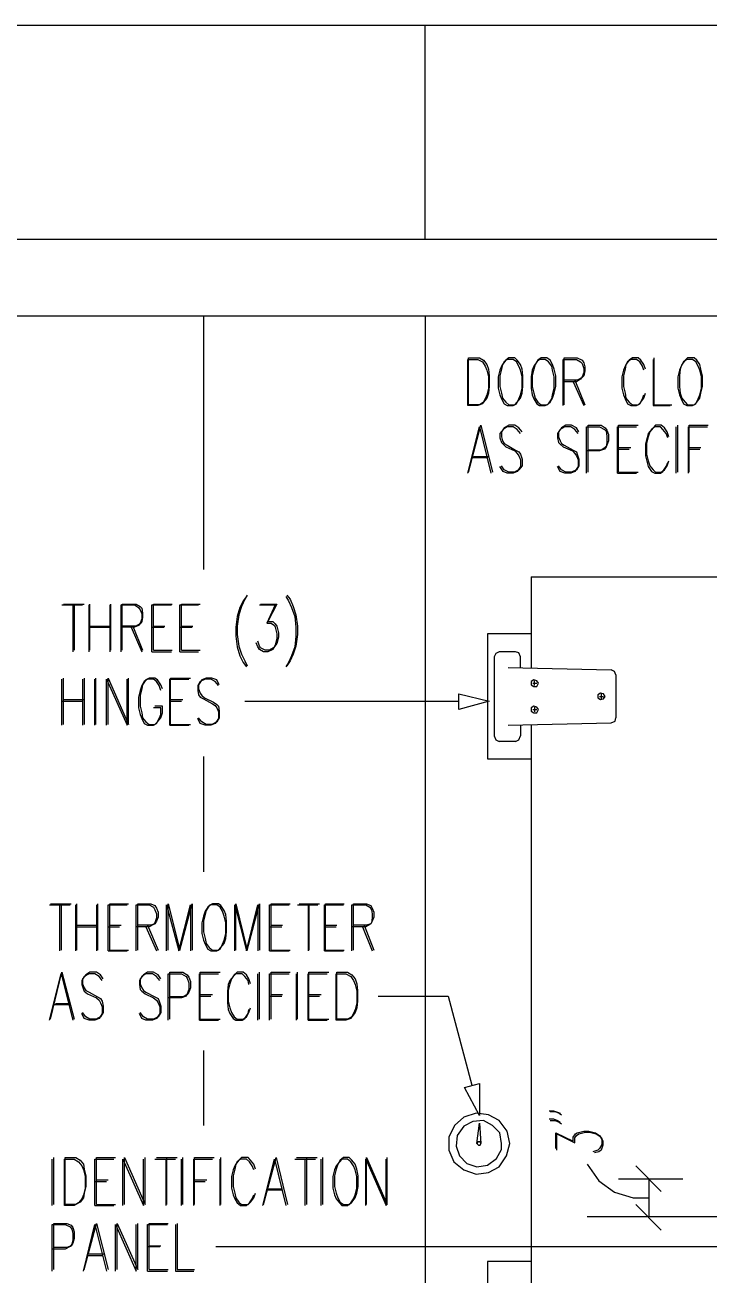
# Model space of a CAD drawing. Header units: metres. Extents: x 14 to 601, y -777 to -11.
# Drawn here: x 172 to 271.7, y -514.9 to -332.8 of the extents above; entities that cross this region are included whole.
import ezdxf

# ---------------------------------------------------------------- set-up
doc = ezdxf.new("R2010")
doc.units = ezdxf.units.M

msp = doc.modelspace()

# ---------------------------------------------------------------- linework, layer by layer
for p, q in [((116.68, -332.84), (489.16, -332.84)), ((230.32, -364.04), (230.32, -332.84)), ((115.24, -364.04), (487.6, -364.04)), ((114.64, -375.2), (487.12, -375.2)), ((198.04, -375.2), (198.04, -412.16)), ((230.32, -375.2), (230.32, -632.6)), ((236.56, -388.28), (236.56, -381.56)), ((236.56, -381.56), (238, -381.56)), ((236.68, -388.16), (236.68, -381.32)), ((236.68, -381.32), (238.24, -381.32)), ((238, -381.56), (238.72, -381.92)), ((238.24, -381.32), (238.84, -381.68)), ((238.72, -381.92), (239.08, -382.52)), ((238.84, -381.68), (239.32, -382.28)), ((239.32, -382.28), (239.56, -383)), ((241.84, -381.92), (241.48, -382.52)), ((241.6, -382.28), (241.48, -383)), ((242.08, -381.68), (241.6, -382.28)), ((242.32, -381.56), (241.84, -381.92)), ((242.56, -381.32), (242.08, -381.68)), ((243.16, -381.56), (242.32, -381.56)), ((243.4, -381.32), (242.56, -381.32)), ((243.64, -381.92), (243.16, -381.56)), ((243.76, -381.68), (243.4, -381.32)), ((244, -382.52), (243.64, -381.92)), ((244.24, -382.28), (243.76, -381.68)), ((244.48, -383), (244.24, -382.28)), ((246.64, -381.92), (246.16, -382.52)), ((246.4, -382.28), (246.16, -383)), ((246.76, -381.68), (246.4, -382.28)), ((247, -381.56), (246.64, -381.92)), ((247.24, -381.32), (246.76, -381.68)), ((247.84, -381.56), (247, -381.56)), ((248.08, -381.32), (247.24, -381.32)), ((248.32, -381.92), (247.84, -381.56)), ((248.56, -381.68), (248.08, -381.32)), ((248.8, -382.52), (248.32, -381.92)), ((248.92, -382.28), (248.56, -381.68)), ((249.16, -383), (248.92, -382.28)), ((250.48, -388.28), (250.48, -381.56)), ((250.48, -381.56), (252.4, -381.56)), ((250.6, -388.16), (250.6, -381.32)), ((250.6, -381.32), (252.52, -381.32)), ((252.4, -381.56), (253, -381.92)), ((252.52, -381.32), (253.24, -381.68)), ((253, -381.92), (253.24, -382.16)), ((253.24, -381.68), (253.48, -382.04)), ((253.24, -382.16), (253.48, -382.88)), ((253.48, -382.04), (253.6, -382.64)), ((259.84, -381.92), (259.48, -382.52)), ((259.6, -382.28), (259.48, -383)), ((260.08, -381.68), (259.6, -382.28)), ((260.32, -381.56), (259.84, -381.92)), ((260.56, -381.32), (260.08, -381.68)), ((261.16, -381.56), (260.32, -381.56)), ((261.4, -381.32), (260.56, -381.32)), ((261.64, -381.92), (261.16, -381.56)), ((261.76, -381.68), (261.4, -381.32)), ((262, -382.52), (261.64, -381.92)), ((262.24, -382.28), (261.76, -381.68)), ((262.48, -383), (262.24, -382.28)), ((263.56, -381.56), (263.56, -388.28)), ((263.68, -381.32), (263.68, -388.16)), ((267.76, -382.28), (267.52, -383)), ((268, -381.92), (267.64, -382.52)), ((268.24, -381.68), (267.76, -382.28)), ((268.48, -381.56), (268, -381.92)), ((268.6, -381.32), (268.24, -381.68)), ((269.32, -381.56), (268.48, -381.56)), ((269.56, -381.32), (268.6, -381.32)), ((269.8, -381.92), (269.32, -381.56)), ((269.92, -381.68), (269.56, -381.32)), ((270.16, -382.52), (269.8, -381.92)), ((270.4, -382.28), (269.92, -381.68)), ((270.52, -383), (270.4, -382.28)), ((239.08, -382.52), (239.32, -383.12)), ((239.32, -383.12), (239.56, -384.08)), ((239.56, -383), (239.68, -383.96)), ((239.56, -384.08), (239.56, -385.76)), ((239.68, -383.96), (239.68, -385.52)), ((241.24, -383.12), (241, -384.08)), ((241, -384.08), (241, -385.76)), ((241.48, -382.52), (241.24, -383.12)), ((241.48, -383), (241.24, -383.96)), ((241.24, -383.96), (241.24, -385.52)), ((244.24, -383.12), (244, -382.52)), ((244.48, -384.08), (244.24, -383.12)), ((244.6, -383.96), (244.48, -383)), ((244.48, -385.76), (244.48, -384.08)), ((244.6, -385.52), (244.6, -383.96)), ((245.92, -383.12), (245.8, -384.08)), ((245.8, -384.08), (245.8, -385.76)), ((246.16, -382.52), (245.92, -383.12)), ((246.16, -383), (245.92, -383.96)), ((245.92, -383.96), (245.92, -385.52)), ((248.92, -383.12), (248.8, -382.52)), ((249.16, -384.08), (248.92, -383.12)), ((249.4, -383.96), (249.16, -383)), ((249.16, -385.76), (249.16, -384.08)), ((249.4, -385.52), (249.4, -383.96)), ((253.24, -384.2), (252.52, -384.56)), ((253.24, -384.08), (253, -384.44)), ((253.48, -383.48), (253.24, -384.08)), ((253.48, -383.96), (253.24, -384.2)), ((253.48, -382.88), (253.48, -383.48)), ((253.6, -383.24), (253.48, -383.96)), ((253.6, -382.64), (253.6, -383.24)), ((259.24, -383.12), (259, -384.08)), ((259, -384.08), (259, -385.76)), ((259.48, -382.52), (259.24, -383.12)), ((259.48, -383), (259.24, -383.96)), ((259.24, -383.96), (259.24, -385.52)), ((262.24, -383.12), (262, -382.52)), ((267.4, -383.12), (267.16, -384.08)), ((267.16, -384.08), (267.16, -385.76)), ((267.64, -382.52), (267.4, -383.12)), ((267.52, -383), (267.4, -383.96)), ((267.4, -383.96), (267.4, -385.52)), ((270.4, -383.12), (270.16, -382.52)), ((270.64, -384.08), (270.4, -383.12)), ((270.76, -383.96), (270.52, -383)), ((270.64, -385.76), (270.64, -384.08)), ((270.76, -385.52), (270.76, -383.96)), ((239.56, -385.76), (239.32, -386.72)), ((239.68, -385.52), (239.56, -386.48)), ((241, -385.76), (241.24, -386.72)), ((241.24, -385.52), (241.48, -386.48)), ((244.24, -386.72), (244.48, -385.76)), ((244.48, -386.48), (244.6, -385.52)), ((245.8, -385.76), (245.92, -386.72)), ((245.92, -385.52), (246.16, -386.48)), ((248.92, -386.72), (249.16, -385.76)), ((249.16, -386.48), (249.4, -385.52)), ((252.4, -384.8), (250.48, -384.8)), ((252.52, -384.56), (250.6, -384.56)), ((251.92, -384.8), (253.48, -388.28)), ((252.16, -384.56), (253.6, -388.16)), ((253, -384.44), (252.4, -384.8)), ((259, -385.76), (259.24, -386.72)), ((259.24, -385.52), (259.48, -386.48)), ((267.16, -385.76), (267.4, -386.72)), ((267.4, -385.52), (267.52, -386.48)), ((270.4, -386.72), (270.64, -385.76)), ((270.52, -386.48), (270.76, -385.52)), ((238.84, -387.8), (238.24, -388.16)), ((239.08, -387.32), (238.72, -388.04)), ((239.32, -387.2), (238.84, -387.8)), ((239.32, -386.72), (239.08, -387.32)), ((239.56, -386.48), (239.32, -387.2)), ((241.24, -386.72), (241.48, -387.32)), ((241.48, -386.48), (241.6, -387.2)), ((241.48, -387.32), (241.84, -388.04)), ((241.6, -387.2), (242.08, -387.8)), ((242.08, -387.8), (242.56, -388.16)), ((243.4, -388.16), (243.76, -387.8)), ((243.64, -388.04), (244, -387.32)), ((243.76, -387.8), (244.24, -387.2)), ((244, -387.32), (244.24, -386.72)), ((244.24, -387.2), (244.48, -386.48)), ((245.92, -386.72), (246.16, -387.32)), ((246.16, -386.48), (246.4, -387.2)), ((246.16, -387.32), (246.64, -388.04)), ((246.4, -387.2), (246.76, -387.8)), ((246.76, -387.8), (247.24, -388.16)), ((248.08, -388.16), (248.56, -387.8)), ((248.32, -388.04), (248.8, -387.32)), ((248.56, -387.8), (248.92, -387.2)), ((248.8, -387.32), (248.92, -386.72)), ((248.92, -387.2), (249.16, -386.48)), ((259.24, -386.72), (259.48, -387.32)), ((259.48, -386.48), (259.6, -387.2)), ((259.48, -387.32), (259.84, -388.04)), ((259.6, -387.2), (260.08, -387.8)), ((260.08, -387.8), (260.56, -388.16)), ((261.4, -388.16), (261.76, -387.8)), ((261.64, -388.04), (262, -387.32)), ((261.76, -387.8), (262.24, -387.2)), ((262, -387.32), (262.24, -386.72)), ((262.24, -387.2), (262.48, -386.48)), ((267.4, -386.72), (267.64, -387.32)), ((267.52, -386.48), (267.76, -387.2)), ((267.64, -387.32), (268, -388.04)), ((267.76, -387.2), (268.24, -387.8)), ((268.24, -387.8), (268.6, -388.16)), ((269.56, -388.16), (269.92, -387.8)), ((269.8, -388.04), (270.16, -387.32)), ((269.92, -387.8), (270.4, -387.2)), ((270.16, -387.32), (270.4, -386.72)), ((270.4, -387.2), (270.52, -386.48)), ((238, -388.28), (236.56, -388.28)), ((238.24, -388.16), (236.68, -388.16)), ((238.72, -388.04), (238, -388.28)), ((241.84, -388.04), (242.32, -388.28)), ((242.32, -388.28), (243.16, -388.28)), ((242.56, -388.16), (243.4, -388.16)), ((243.16, -388.28), (243.64, -388.04)), ((246.64, -388.04), (247, -388.28)), ((247, -388.28), (247.84, -388.28)), ((247.24, -388.16), (248.08, -388.16)), ((247.84, -388.28), (248.32, -388.04)), ((259.84, -388.04), (260.32, -388.28)), ((260.32, -388.28), (261.16, -388.28)), ((260.56, -388.16), (261.4, -388.16)), ((261.16, -388.28), (261.64, -388.04)), ((263.56, -388.28), (266.08, -388.28)), ((263.68, -388.16), (266.32, -388.16)), ((268, -388.04), (268.48, -388.28)), ((268.48, -388.28), (269.32, -388.28)), ((268.6, -388.16), (269.56, -388.16)), ((269.32, -388.28), (269.8, -388.04)), ((236.56, -398.12), (238.24, -391.4)), ((236.68, -398), (238.48, -391.16)), ((238.24, -391.4), (239.92, -398.12)), ((238.48, -391.16), (240.16, -398)), ((242.32, -391.4), (241.72, -391.76)), ((242.56, -391.16), (241.84, -391.52)), ((243.16, -391.4), (242.32, -391.4)), ((243.4, -391.16), (242.56, -391.16)), ((243.76, -391.76), (243.16, -391.4)), ((244, -391.52), (243.4, -391.16)), ((250.72, -391.4), (250, -391.76)), ((250.84, -391.16), (250.24, -391.52)), ((251.56, -391.4), (250.72, -391.4)), ((251.68, -391.16), (250.84, -391.16)), ((252.16, -391.76), (251.56, -391.4)), ((252.4, -391.52), (251.68, -391.16)), ((253.84, -398.12), (253.84, -391.4)), ((253.84, -391.4), (255.76, -391.4)), ((254.08, -398), (254.08, -391.16)), ((254.08, -391.16), (256, -391.16)), ((255.76, -391.4), (256.48, -391.76)), ((256, -391.16), (256.6, -391.52)), ((258.4, -398.12), (258.4, -391.4)), ((258.4, -391.4), (261.16, -391.4)), ((258.52, -398), (258.52, -391.16)), ((258.52, -391.16), (261.4, -391.16)), ((263.8, -391.4), (263.32, -391.76)), ((263.92, -391.16), (263.56, -391.52)), ((264.64, -391.4), (263.8, -391.4)), ((264.76, -391.16), (263.92, -391.16)), ((265, -391.76), (264.64, -391.4)), ((265.24, -391.52), (264.76, -391.16)), ((266.92, -398.12), (266.92, -391.4)), ((267.16, -398), (267.16, -391.16)), ((268.72, -398.12), (268.72, -391.4)), ((268.72, -391.4), (271.48, -391.4)), ((268.84, -398), (268.84, -391.16)), ((268.84, -391.16), (271.6, -391.16)), ((241.72, -391.76), (241.24, -392.36)), ((241.24, -392.36), (241.24, -392.96)), ((241.24, -392.96), (241.48, -393.68)), ((241.84, -391.52), (241.48, -392.12)), ((241.48, -392.12), (241.48, -392.84)), ((241.48, -392.84), (241.6, -393.44)), ((244.24, -392.36), (243.76, -391.76)), ((244.48, -392.12), (244, -391.52)), ((250, -391.76), (249.64, -392.36)), ((249.64, -392.36), (249.64, -392.96)), ((249.64, -392.96), (249.76, -393.68)), ((250.24, -391.52), (249.76, -392.12)), ((249.76, -392.12), (249.76, -392.84)), ((249.76, -392.84), (250, -393.44)), ((252.64, -392.36), (252.16, -391.76)), ((252.76, -392.12), (252.4, -391.52)), ((256.48, -391.76), (256.72, -392)), ((256.6, -391.52), (256.84, -391.88)), ((256.72, -392), (256.84, -392.72)), ((256.84, -391.88), (257.08, -392.48)), ((256.84, -392.72), (256.84, -393.68)), ((257.08, -392.48), (257.08, -393.44)), ((262.72, -392.96), (262.48, -393.92)), ((262.84, -392.84), (262.6, -393.8)), ((262.84, -392.36), (262.72, -392.96)), ((263.32, -391.76), (262.84, -392.36)), ((263.08, -392.12), (262.84, -392.84)), ((263.56, -391.52), (263.08, -392.12)), ((265.48, -392.36), (265, -391.76)), ((265.6, -392.12), (265.24, -391.52)), ((265.72, -392.96), (265.48, -392.36)), ((265.84, -392.84), (265.6, -392.12)), ((241.48, -393.68), (241.72, -393.92)), ((241.6, -393.44), (241.84, -393.8)), ((241.72, -393.92), (242.08, -394.28)), ((241.84, -393.8), (242.32, -394.04)), ((242.08, -394.28), (243.4, -394.88)), ((242.32, -394.04), (243.52, -394.76)), ((243.4, -394.88), (243.76, -395.24)), ((243.52, -394.76), (244, -395)), ((244, -395), (244.24, -395.36)), ((249.76, -393.68), (250, -393.92)), ((250, -393.44), (250.24, -393.8)), ((250, -393.92), (250.48, -394.28)), ((250.24, -393.8), (250.6, -394.04)), ((250.48, -394.28), (251.8, -394.88)), ((250.6, -394.04), (251.92, -394.76)), ((251.8, -394.88), (252.16, -395.24)), ((251.92, -394.76), (252.4, -395)), ((252.4, -395), (252.52, -395.36)), ((255.76, -394.88), (253.84, -394.88)), ((256, -394.76), (254.08, -394.76)), ((256.48, -394.64), (255.76, -394.88)), ((256.6, -394.4), (256, -394.76)), ((256.72, -394.28), (256.48, -394.64)), ((256.84, -394.04), (256.6, -394.4)), ((256.84, -393.68), (256.72, -394.28)), ((257.08, -393.44), (256.84, -394.04)), ((258.4, -394.64), (260.08, -394.64)), ((258.52, -394.4), (260.32, -394.4)), ((262.48, -393.92), (262.48, -395.6)), ((262.6, -393.8), (262.6, -395.36)), ((268.72, -394.64), (270.4, -394.64)), ((268.84, -394.4), (270.52, -394.4)), ((237.16, -395.84), (239.32, -395.84)), ((237.4, -395.72), (239.56, -395.72)), ((243.76, -395.24), (244, -395.6)), ((244, -395.6), (244.24, -396.2)), ((244.24, -395.36), (244.48, -396.08)), ((244.24, -396.2), (244.24, -397.16)), ((244.48, -396.08), (244.48, -397.04)), ((252.16, -395.24), (252.4, -395.6)), ((252.4, -395.6), (252.64, -396.2)), ((252.52, -395.36), (252.76, -396.08)), ((252.64, -396.2), (252.64, -397.16)), ((252.76, -396.08), (252.76, -397.04)), ((262.48, -395.6), (262.72, -396.56)), ((262.6, -395.36), (262.84, -396.32)), ((262.72, -396.56), (262.84, -397.16)), ((262.84, -396.32), (263.08, -397.04)), ((265.48, -397.16), (265.72, -396.56)), ((265.6, -397.04), (265.84, -396.32)), ((241.72, -397.88), (241.24, -397.16)), ((241.84, -397.64), (241.48, -397.04)), ((242.32, -398.12), (241.72, -397.88)), ((242.56, -398), (241.84, -397.64)), ((243.16, -398.12), (242.32, -398.12)), ((243.4, -398), (242.56, -398)), ((243.76, -397.88), (243.16, -398.12)), ((244, -397.64), (243.4, -398)), ((244.24, -397.16), (243.76, -397.88)), ((244.48, -397.04), (244, -397.64)), ((250, -397.88), (249.64, -397.16)), ((250.24, -397.64), (249.76, -397.04)), ((250.72, -398.12), (250, -397.88)), ((250.84, -398), (250.24, -397.64)), ((251.56, -398.12), (250.72, -398.12)), ((251.68, -398), (250.84, -398)), ((252.16, -397.88), (251.56, -398.12)), ((252.4, -397.64), (251.68, -398)), ((252.64, -397.16), (252.16, -397.88)), ((252.76, -397.04), (252.4, -397.64)), ((258.4, -398.12), (261.16, -398.12)), ((258.52, -398), (261.4, -398)), ((262.84, -397.16), (263.32, -397.88)), ((263.08, -397.04), (263.56, -397.64)), ((263.32, -397.88), (263.8, -398.12)), ((263.56, -397.64), (263.92, -398)), ((263.8, -398.12), (264.64, -398.12)), ((263.92, -398), (264.76, -398)), ((264.64, -398.12), (265, -397.88)), ((264.76, -398), (265.24, -397.64)), ((265, -397.88), (265.48, -397.16)), ((265.24, -397.64), (265.6, -397.04)), ((245.8, -413.24), (245.8, -421.52)), ((245.8, -413.24), (293.08, -413.24)), ((203.8, -416.72), (203.32, -417.68)), ((204.04, -416.48), (203.56, -417.56)), ((204.28, -416.12), (203.8, -416.72)), ((204.4, -415.88), (204.04, -416.48)), ((210.04, -416.12), (210.4, -416.72)), ((210.16, -415.88), (210.64, -416.48)), ((210.4, -416.72), (210.88, -417.68)), ((210.64, -416.48), (211.12, -417.56)), ((177.4, -417.32), (180.4, -417.32)), ((177.64, -417.2), (180.64, -417.2)), ((178.96, -417.32), (178.96, -424.16)), ((179.2, -417.2), (179.2, -423.92)), ((181.36, -424.16), (181.36, -417.32)), ((181.48, -423.92), (181.48, -417.2)), ((184.36, -417.32), (184.36, -424.16)), ((184.48, -417.2), (184.48, -423.92)), ((186.04, -424.16), (186.04, -417.32)), ((186.04, -417.32), (187.96, -417.32)), ((186.16, -423.92), (186.16, -417.2)), ((186.16, -417.2), (188.2, -417.2)), ((187.96, -417.32), (188.56, -417.68)), ((188.2, -417.2), (188.8, -417.56)), ((188.56, -417.68), (188.8, -418.04)), ((188.8, -417.56), (189.04, -417.8)), ((188.8, -418.04), (189.04, -418.64)), ((189.04, -417.8), (189.16, -418.52)), ((189.04, -418.64), (189.04, -419.36)), ((189.16, -418.52), (189.16, -419.12)), ((190.48, -424.16), (190.48, -417.32)), ((190.48, -417.32), (193.36, -417.32)), ((190.72, -423.92), (190.72, -417.2)), ((190.72, -417.2), (193.48, -417.2)), ((194.56, -424.16), (194.56, -417.32)), ((194.56, -417.32), (197.32, -417.32)), ((194.8, -423.92), (194.8, -417.2)), ((194.8, -417.2), (197.56, -417.2)), ((203.32, -417.68), (202.96, -419)), ((203.2, -418.76), (202.96, -420.44)), ((203.56, -417.56), (203.2, -418.76)), ((206.2, -417.32), (208.48, -417.32)), ((206.32, -417.2), (208.72, -417.2)), ((208.48, -417.32), (207.28, -419.96)), ((208.72, -417.2), (207.4, -419.72)), ((210.88, -417.68), (211.36, -419)), ((211.12, -417.56), (211.48, -418.76)), ((211.48, -418.76), (211.72, -420.44)), ((181.36, -420.56), (184.36, -420.56)), ((181.48, -420.44), (184.48, -420.44)), ((187.96, -420.56), (186.04, -420.56)), ((188.2, -420.44), (186.16, -420.44)), ((187.48, -420.56), (189.04, -424.16)), ((187.72, -420.44), (189.16, -423.92)), ((188.56, -420.32), (187.96, -420.56)), ((188.8, -420.08), (188.2, -420.44)), ((188.8, -419.96), (188.56, -420.32)), ((189.04, -419.36), (188.8, -419.96)), ((189.04, -419.72), (188.8, -420.08)), ((189.16, -419.12), (189.04, -419.72)), ((190.48, -420.56), (192.28, -420.56)), ((190.72, -420.44), (192.4, -420.44)), ((194.56, -420.56), (196.36, -420.56)), ((194.8, -420.44), (196.48, -420.44)), ((202.96, -419), (202.72, -420.56)), ((202.72, -420.56), (202.72, -421.88)), ((202.96, -420.44), (202.96, -421.64)), ((207.28, -419.96), (207.88, -419.96)), ((207.4, -419.72), (208.12, -419.72)), ((207.88, -419.96), (208.36, -420.32)), ((208.12, -419.72), (208.48, -420.08)), ((208.36, -420.32), (208.48, -420.56)), ((208.48, -420.08), (208.72, -420.44)), ((208.48, -420.56), (208.72, -421.52)), ((208.72, -420.44), (208.96, -421.4)), ((211.36, -419), (211.48, -420.56)), ((211.48, -420.56), (211.48, -421.88)), ((211.72, -420.44), (211.72, -421.64)), ((202.72, -421.88), (202.96, -423.44)), ((202.96, -421.64), (203.2, -423.32)), ((208.72, -422.24), (208.48, -423.2)), ((208.72, -421.52), (208.72, -422.24)), ((208.96, -422), (208.72, -422.96)), ((208.96, -421.4), (208.96, -422)), ((211.48, -421.88), (211.36, -423.44)), ((211.72, -421.64), (211.48, -423.32)), ((245.8, -421.52), (239.44, -421.52)), ((239.44, -421.52), (239.44, -439.76)), ((245.8, -421.52), (245.8, -426.56)), ((190.48, -424.16), (193.36, -424.16)), ((190.72, -423.92), (193.48, -423.92)), ((194.56, -424.16), (197.32, -424.16)), ((194.8, -423.92), (197.56, -423.92)), ((202.96, -423.44), (203.32, -424.76)), ((203.2, -423.32), (203.56, -424.52)), ((205.96, -423.44), (205.72, -422.84)), ((206.2, -423.32), (205.96, -422.6)), ((206.2, -423.8), (205.96, -423.44)), ((206.32, -423.56), (206.2, -423.32)), ((206.8, -424.16), (206.2, -423.8)), ((207.04, -423.92), (206.32, -423.56)), ((207.4, -424.16), (206.8, -424.16)), ((207.64, -423.92), (207.04, -423.92)), ((208.12, -423.8), (207.4, -424.16)), ((208.24, -423.56), (207.64, -423.92)), ((208.48, -423.2), (208.12, -423.8)), ((208.72, -422.96), (208.24, -423.56)), ((211.36, -423.44), (210.88, -424.76)), ((211.48, -423.32), (211.12, -424.52)), ((241.12, -424.16), (240.64, -424.4)), ((243.52, -424.16), (241.12, -424.16)), ((244, -424.28), (243.52, -424.16)), ((244.24, -424.88), (244, -424.28)), ((203.32, -424.76), (203.8, -425.72)), ((203.56, -424.52), (204.04, -425.48)), ((203.8, -425.72), (204.28, -426.32)), ((204.04, -425.48), (204.4, -426.2)), ((210.4, -425.72), (210.04, -426.32)), ((210.64, -425.48), (210.16, -426.2)), ((210.88, -424.76), (210.4, -425.72)), ((211.12, -424.52), (210.64, -425.48)), ((240.64, -424.4), (240.4, -424.88)), ((240.4, -424.88), (240.4, -436.4)), ((244.24, -426.56), (244.24, -424.88)), ((242.44, -426.44), (257.44, -426.8)), ((257.92, -427.04), (257.44, -426.8)), ((258.16, -427.52), (257.92, -427.04)), ((258.16, -427.52), (258.16, -433.76)), ((177.4, -434.84), (177.4, -428.12)), ((177.64, -434.72), (177.64, -428)), ((180.4, -428.12), (180.4, -434.84)), ((180.64, -428), (180.64, -434.72)), ((182.2, -434.84), (182.2, -428.12)), ((182.32, -434.72), (182.32, -428)), ((183.88, -434.84), (183.88, -428.12)), ((183.88, -428.12), (186.88, -434.84)), ((184.12, -434.72), (184.12, -428)), ((184.12, -428), (187.12, -434.72)), ((186.88, -434.84), (186.88, -428.12)), ((187.12, -434.72), (187.12, -428)), ((189.04, -429.08), (188.8, -429.8)), ((189.04, -429.56), (188.8, -430.52)), ((189.4, -428.48), (189.04, -429.08)), ((189.16, -428.96), (189.04, -429.56)), ((189.64, -428.24), (189.16, -428.96)), ((189.88, -428.12), (189.4, -428.48)), ((190.12, -428), (189.64, -428.24)), ((190.72, -428.12), (189.88, -428.12)), ((190.96, -428), (190.12, -428)), ((191.2, -428.48), (190.72, -428.12)), ((191.32, -428.24), (190.96, -428)), ((191.56, -429.08), (191.2, -428.48)), ((191.8, -428.96), (191.32, -428.24)), ((191.8, -429.8), (191.56, -429.08)), ((192.04, -429.56), (191.8, -428.96)), ((193.12, -434.84), (193.12, -428.12)), ((193.12, -428.12), (195.88, -428.12)), ((193.24, -434.72), (193.24, -428)), ((193.24, -428), (196.12, -428)), ((197.56, -428.48), (197.2, -429.08)), ((197.2, -429.08), (197.2, -429.8)), ((197.8, -428.24), (197.32, -428.96)), ((197.32, -428.96), (197.32, -429.56)), ((197.32, -429.56), (197.56, -430.16)), ((198.28, -428.12), (197.56, -428.48)), ((198.4, -428), (197.8, -428.24)), ((199.12, -428.12), (198.28, -428.12)), ((199.24, -428), (198.4, -428)), ((199.72, -428.48), (199.12, -428.12)), ((199.96, -428.24), (199.24, -428)), ((200.2, -429.08), (199.72, -428.48)), ((200.32, -428.96), (199.96, -428.24)), ((246.16, -428.24), (245.8, -428.48)), ((245.8, -428.48), (245.8, -428.96)), ((245.8, -428.96), (246.16, -429.2)), ((246.04, -428.72), (246.64, -428.72)), ((246.64, -428.36), (246.16, -428.24)), ((246.16, -429.2), (246.64, -429.2)), ((246.28, -429.08), (246.28, -428.36)), ((246.88, -428.72), (246.64, -428.36)), ((246.64, -429.2), (246.88, -428.72)), ((177.4, -431.36), (180.4, -431.36)), ((177.64, -431.12), (180.64, -431.12)), ((188.8, -429.8), (188.56, -430.76)), ((188.56, -430.76), (188.56, -432.32)), ((188.8, -430.52), (188.8, -432.08)), ((193.12, -431.36), (194.8, -431.36)), ((193.24, -431.12), (195.04, -431.12)), ((197.2, -429.8), (197.32, -430.4)), ((197.32, -430.4), (197.56, -430.76)), ((197.56, -430.16), (197.8, -430.52)), ((197.56, -430.76), (198.04, -431)), ((197.8, -430.52), (198.16, -430.88)), ((198.04, -431), (199.36, -431.72)), ((198.16, -430.88), (199.48, -431.48)), ((199.48, -431.48), (199.96, -431.84)), ((204.04, -431.36), (235.24, -431.36)), ((235.24, -432.56), (235.24, -430.28)), ((235.24, -430.28), (239.68, -431.36)), ((239.68, -431.36), (235.24, -432.56)), ((255.88, -430.16), (255.52, -430.4)), ((255.52, -430.4), (255.52, -430.88)), ((255.52, -430.88), (255.88, -431.12)), ((255.76, -430.64), (256.36, -430.64)), ((256.36, -430.28), (255.88, -430.16)), ((255.88, -431.12), (256.36, -431)), ((256, -430.28), (256, -431)), ((256.6, -430.64), (256.36, -430.28)), ((256.36, -431), (256.6, -430.64)), ((188.56, -432.32), (188.8, -433.28)), ((188.8, -432.08), (189.04, -433.04)), ((188.8, -433.28), (189.04, -433.88)), ((189.04, -433.04), (189.16, -433.76)), ((191.8, -432.32), (190.72, -432.32)), ((192.04, -432.08), (190.96, -432.08)), ((191.56, -433.88), (191.8, -433.28)), ((191.8, -433.28), (191.8, -432.32)), ((191.8, -433.76), (192.04, -433.04)), ((192.04, -433.04), (192.04, -432.08)), ((199.36, -431.72), (199.72, -431.96)), ((199.72, -431.96), (199.96, -432.32)), ((199.96, -431.84), (200.2, -432.08)), ((199.96, -432.32), (200.2, -432.92)), ((200.2, -432.08), (200.32, -432.8)), ((200.2, -432.92), (200.2, -433.88)), ((200.32, -432.8), (200.32, -433.76)), ((246.16, -432.08), (245.8, -432.32)), ((245.8, -432.32), (245.8, -432.8)), ((245.8, -432.8), (246.16, -433.04)), ((246.04, -432.56), (246.64, -432.56)), ((246.64, -432.2), (246.16, -432.08)), ((246.16, -433.04), (246.64, -433.04)), ((246.28, -432.2), (246.28, -432.92)), ((246.88, -432.56), (246.64, -432.2)), ((246.64, -433.04), (246.88, -432.56)), ((189.04, -433.88), (189.4, -434.6)), ((189.16, -433.76), (189.64, -434.36)), ((189.4, -434.6), (189.88, -434.84)), ((189.64, -434.36), (190.12, -434.72)), ((189.88, -434.84), (190.72, -434.84)), ((190.12, -434.72), (190.96, -434.72)), ((190.72, -434.84), (191.2, -434.6)), ((190.96, -434.72), (191.32, -434.36)), ((191.2, -434.6), (191.56, -433.88)), ((191.32, -434.36), (191.8, -433.76)), ((193.12, -434.84), (195.88, -434.84)), ((193.24, -434.72), (196.12, -434.72)), ((197.56, -434.6), (197.2, -433.88)), ((197.8, -434.36), (197.32, -433.76)), ((198.28, -434.84), (197.56, -434.6)), ((198.4, -434.72), (197.8, -434.36)), ((199.12, -434.84), (198.28, -434.84)), ((199.24, -434.72), (198.4, -434.72)), ((199.72, -434.6), (199.12, -434.84)), ((199.96, -434.36), (199.24, -434.72)), ((200.2, -433.88), (199.72, -434.6)), ((200.32, -433.76), (199.96, -434.36)), ((242.44, -434.84), (257.44, -434.48)), ((244.24, -434.84), (244.24, -436.4)), ((245.8, -434.72), (245.8, -439.76)), ((257.44, -434.48), (258.04, -434.24)), ((258.04, -434.24), (258.16, -433.76)), ((240.4, -436.4), (240.64, -437)), ((240.64, -437), (241.12, -437.24)), ((243.52, -437.24), (244, -437)), ((244, -437), (244.24, -436.4)), ((243.52, -437.24), (241.12, -437.24)), ((198.04, -439.4), (198.04, -456.2)), ((239.44, -439.76), (245.8, -439.76)), ((245.8, -439.76), (245.8, -512.96)), ((175.6, -461), (178.6, -461)), ((175.72, -460.88), (178.72, -460.88)), ((177.04, -461), (177.04, -467.72)), ((177.28, -460.88), (177.28, -467.6)), ((179.44, -467.72), (179.44, -461)), ((179.56, -467.6), (179.56, -460.88)), ((182.44, -461), (182.44, -467.72)), ((182.56, -460.88), (182.56, -467.6)), ((184.12, -467.72), (184.12, -461)), ((184.12, -461), (186.88, -461)), ((184.36, -467.6), (184.36, -460.88)), ((184.36, -460.88), (187.12, -460.88)), ((188.2, -467.72), (188.2, -461)), ((188.2, -461), (190.12, -461)), ((188.44, -467.6), (188.44, -460.88)), ((188.44, -460.88), (190.36, -460.88)), ((190.12, -461), (190.72, -461.36)), ((190.36, -460.88), (190.96, -461.12)), ((190.72, -461.36), (190.96, -461.72)), ((190.96, -461.12), (191.2, -461.48)), ((190.96, -461.72), (191.2, -462.32)), ((191.2, -461.48), (191.44, -462.08)), ((191.2, -462.32), (191.2, -462.92)), ((191.44, -462.08), (191.44, -462.8)), ((192.64, -467.72), (192.64, -461)), ((192.64, -461), (194.44, -467.72)), ((192.88, -467.6), (192.88, -460.88)), ((192.88, -460.88), (194.56, -467.6)), ((194.44, -467.72), (196.12, -461)), ((194.56, -467.6), (196.36, -460.88)), ((196.12, -461), (196.12, -467.72)), ((196.36, -460.88), (196.36, -467.6)), ((198.28, -461.96), (198.04, -462.68)), ((198.28, -462.44), (198.04, -463.4)), ((198.64, -461.36), (198.28, -461.96)), ((198.4, -461.84), (198.28, -462.44)), ((198.88, -461.12), (198.4, -461.84)), ((199.12, -461), (198.64, -461.36)), ((199.36, -460.88), (198.88, -461.12)), ((199.96, -461), (199.12, -461)), ((200.2, -460.88), (199.36, -460.88)), ((200.44, -461.36), (199.96, -461)), ((200.56, -461.12), (200.2, -460.88)), ((200.8, -461.96), (200.44, -461.36)), ((201.04, -461.84), (200.56, -461.12)), ((201.04, -462.68), (200.8, -461.96)), ((201.28, -462.44), (201.04, -461.84)), ((201.4, -463.4), (201.28, -462.44)), ((202.6, -467.72), (202.6, -461)), ((202.6, -461), (204.28, -467.72)), ((202.72, -467.6), (202.72, -460.88)), ((202.72, -460.88), (204.4, -467.6)), ((204.28, -467.72), (205.96, -461)), ((204.4, -467.6), (206.2, -460.88)), ((205.96, -461), (205.96, -467.72)), ((206.2, -460.88), (206.2, -467.6)), ((207.64, -467.72), (207.64, -461)), ((207.64, -461), (210.52, -461)), ((207.88, -467.6), (207.88, -460.88)), ((207.88, -460.88), (210.64, -460.88)), ((211.72, -461), (214.72, -461)), ((211.96, -460.88), (214.96, -460.88)), ((213.28, -461), (213.28, -467.72)), ((213.4, -460.88), (213.4, -467.6)), ((215.68, -467.72), (215.68, -461)), ((215.68, -461), (218.44, -461)), ((215.8, -467.6), (215.8, -460.88)), ((215.8, -460.88), (218.56, -460.88)), ((219.64, -467.72), (219.64, -461)), ((219.64, -461), (221.68, -461)), ((219.88, -467.6), (219.88, -460.88)), ((219.88, -460.88), (221.8, -460.88)), ((221.68, -461), (222.28, -461.36)), ((221.8, -460.88), (222.4, -461.12)), ((222.28, -461.36), (222.52, -461.72)), ((222.4, -461.12), (222.64, -461.48)), ((222.52, -461.72), (222.64, -462.32)), ((222.64, -461.48), (222.88, -462.08)), ((222.64, -462.32), (222.64, -462.92)), ((222.88, -462.08), (222.88, -462.8)), ((179.44, -464.24), (182.44, -464.24)), ((179.56, -464), (182.56, -464)), ((184.12, -464.24), (185.8, -464.24)), ((184.36, -464), (186.04, -464)), ((190.12, -464.24), (188.2, -464.24)), ((190.36, -464), (188.44, -464)), ((189.64, -464.24), (191.2, -467.72)), ((189.88, -464), (191.44, -467.6)), ((190.72, -463.88), (190.12, -464.24)), ((190.96, -463.76), (190.36, -464)), ((190.96, -463.64), (190.72, -463.88)), ((191.2, -462.92), (190.96, -463.64)), ((191.2, -463.4), (190.96, -463.76)), ((191.44, -462.8), (191.2, -463.4)), ((198.04, -462.68), (197.8, -463.64)), ((197.8, -463.64), (197.8, -465.2)), ((198.04, -463.4), (198.04, -464.96)), ((201.28, -463.64), (201.04, -462.68)), ((201.28, -465.2), (201.28, -463.64)), ((201.4, -464.96), (201.4, -463.4)), ((207.64, -464.24), (209.44, -464.24)), ((207.88, -464), (209.56, -464)), ((215.68, -464.24), (217.36, -464.24)), ((215.8, -464), (217.48, -464)), ((221.68, -464.24), (219.64, -464.24)), ((221.8, -464), (219.88, -464)), ((221.2, -464.24), (222.64, -467.72)), ((221.44, -464), (222.88, -467.6)), ((222.28, -463.88), (221.68, -464.24)), ((222.4, -463.76), (221.8, -464)), ((222.52, -463.64), (222.28, -463.88)), ((222.64, -463.4), (222.4, -463.76)), ((222.64, -462.92), (222.52, -463.64)), ((222.88, -462.8), (222.64, -463.4)), ((197.8, -465.2), (198.04, -466.16)), ((198.04, -464.96), (198.28, -465.92)), ((198.04, -466.16), (198.28, -466.76)), ((198.28, -465.92), (198.4, -466.64)), ((200.8, -466.76), (201.04, -466.16)), ((201.04, -466.16), (201.28, -465.2)), ((201.04, -466.64), (201.28, -465.92)), ((201.28, -465.92), (201.4, -464.96)), ((184.12, -467.72), (186.88, -467.72)), ((184.36, -467.6), (187.12, -467.6)), ((198.28, -466.76), (198.64, -467.48)), ((198.4, -466.64), (198.88, -467.24)), ((198.64, -467.48), (199.12, -467.72)), ((198.88, -467.24), (199.36, -467.6)), ((199.12, -467.72), (199.96, -467.72)), ((199.36, -467.6), (200.2, -467.6)), ((199.96, -467.72), (200.44, -467.48)), ((200.2, -467.6), (200.56, -467.24)), ((200.44, -467.48), (200.8, -466.76)), ((200.56, -467.24), (201.04, -466.64)), ((207.64, -467.72), (210.52, -467.72)), ((207.88, -467.6), (210.64, -467.6)), ((215.68, -467.72), (218.44, -467.72)), ((215.8, -467.6), (218.56, -467.6)), ((175.6, -477.8), (177.28, -471.08)), ((175.72, -477.68), (177.4, -470.84)), ((177.28, -471.08), (178.96, -477.8)), ((177.4, -470.84), (179.2, -477.68)), ((180.64, -471.44), (180.28, -472.04)), ((180.88, -471.2), (180.4, -471.8)), ((181.36, -471.08), (180.64, -471.44)), ((181.48, -470.84), (180.88, -471.2)), ((182.2, -471.08), (181.36, -471.08)), ((182.44, -470.84), (181.48, -470.84)), ((182.8, -471.44), (182.2, -471.08)), ((183.04, -471.2), (182.44, -470.84)), ((183.28, -472.04), (182.8, -471.44)), ((183.4, -471.8), (183.04, -471.2)), ((189.04, -471.44), (188.68, -472.04)), ((189.28, -471.2), (188.8, -471.8)), ((189.64, -471.08), (189.04, -471.44)), ((189.88, -470.84), (189.28, -471.2)), ((190.6, -471.08), (189.64, -471.08)), ((190.72, -470.84), (189.88, -470.84)), ((191.2, -471.44), (190.6, -471.08)), ((191.44, -471.2), (190.72, -470.84)), ((191.68, -472.04), (191.2, -471.44)), ((191.8, -471.8), (191.44, -471.2)), ((192.88, -477.8), (192.88, -471.08)), ((192.88, -471.08), (194.8, -471.08)), ((193.12, -477.68), (193.12, -470.84)), ((193.12, -470.84), (195.04, -470.84)), ((194.8, -471.08), (195.52, -471.44)), ((195.04, -470.84), (195.64, -471.2)), ((195.52, -471.44), (195.64, -471.68)), ((195.64, -471.2), (195.88, -471.56)), ((195.88, -471.56), (196.12, -472.16)), ((197.44, -477.8), (197.44, -471.08)), ((197.44, -471.08), (200.2, -471.08)), ((197.56, -477.68), (197.56, -470.84)), ((197.56, -470.84), (200.44, -470.84)), ((202.36, -471.44), (201.88, -472.04)), ((202.48, -471.2), (202.12, -471.8)), ((202.72, -471.08), (202.36, -471.44)), ((202.96, -470.84), (202.48, -471.2)), ((203.68, -471.08), (202.72, -471.08)), ((203.8, -470.84), (202.96, -470.84)), ((204.04, -471.44), (203.68, -471.08)), ((204.28, -471.2), (203.8, -470.84)), ((204.52, -472.04), (204.04, -471.44)), ((204.64, -471.8), (204.28, -471.2)), ((205.96, -477.8), (205.96, -471.08)), ((206.2, -477.68), (206.2, -470.84)), ((207.64, -477.8), (207.64, -471.08)), ((207.64, -471.08), (210.52, -471.08)), ((207.88, -477.68), (207.88, -470.84)), ((207.88, -470.84), (210.64, -470.84)), ((211.6, -477.8), (211.6, -471.08)), ((211.72, -477.68), (211.72, -470.84)), ((213.28, -477.8), (213.28, -471.08)), ((213.28, -471.08), (216.04, -471.08)), ((213.4, -477.68), (213.4, -470.84)), ((213.4, -470.84), (216.28, -470.84)), ((217.36, -477.8), (217.36, -471.08)), ((217.36, -471.08), (218.8, -471.08)), ((217.48, -477.68), (217.48, -470.84)), ((217.48, -470.84), (219.04, -470.84)), ((218.8, -471.08), (219.52, -471.44)), ((219.04, -470.84), (219.64, -471.2)), ((219.52, -471.44), (219.88, -472.04)), ((219.64, -471.2), (220.12, -471.8)), ((180.28, -472.04), (180.28, -472.64)), ((180.28, -472.64), (180.52, -473.36)), ((180.4, -471.8), (180.4, -472.52)), ((180.4, -472.52), (180.64, -473.12)), ((180.52, -473.36), (180.64, -473.6)), ((180.64, -473.12), (180.88, -473.48)), ((188.68, -472.04), (188.68, -472.64)), ((188.68, -472.64), (188.8, -473.36)), ((188.8, -471.8), (188.8, -472.52)), ((188.8, -472.52), (189.04, -473.12)), ((188.8, -473.36), (189.04, -473.6)), ((189.04, -473.12), (189.28, -473.48)), ((195.64, -471.68), (195.88, -472.4)), ((195.88, -473.36), (195.64, -473.96)), ((195.88, -472.4), (195.88, -473.36)), ((196.12, -473.12), (195.88, -473.72)), ((196.12, -472.16), (196.12, -473.12)), ((201.64, -472.64), (201.52, -473.6)), ((201.88, -472.04), (201.64, -472.64)), ((201.88, -472.52), (201.64, -473.48)), ((202.12, -471.8), (201.88, -472.52)), ((204.64, -472.64), (204.52, -472.04)), ((204.88, -472.52), (204.64, -471.8)), ((219.88, -472.04), (220.12, -472.64)), ((220.12, -471.8), (220.36, -472.52)), ((220.12, -472.64), (220.36, -473.6)), ((220.36, -472.52), (220.48, -473.48)), ((180.64, -473.6), (181.12, -473.96)), ((180.88, -473.48), (181.36, -473.72)), ((181.12, -473.96), (182.44, -474.56)), ((181.36, -473.72), (182.56, -474.44)), ((182.44, -474.56), (182.8, -474.92)), ((182.56, -474.44), (183.04, -474.68)), ((182.8, -474.92), (183.04, -475.28)), ((183.04, -474.68), (183.28, -475.04)), ((183.04, -475.28), (183.28, -475.88)), ((183.28, -475.04), (183.4, -475.76)), ((189.04, -473.6), (189.52, -473.96)), ((189.28, -473.48), (189.64, -473.72)), ((189.52, -473.96), (190.72, -474.56)), ((189.64, -473.72), (190.96, -474.44)), ((190.72, -474.56), (191.2, -474.92)), ((190.96, -474.44), (191.44, -474.68)), ((191.2, -474.92), (191.44, -475.28)), ((191.44, -474.68), (191.56, -475.04)), ((191.44, -475.28), (191.68, -475.88)), ((191.56, -475.04), (191.8, -475.76)), ((194.8, -474.56), (192.88, -474.56)), ((195.04, -474.44), (193.12, -474.44)), ((195.52, -474.32), (194.8, -474.56)), ((195.64, -474.08), (195.04, -474.44)), ((195.64, -473.96), (195.52, -474.32)), ((195.88, -473.72), (195.64, -474.08)), ((197.44, -474.32), (199.12, -474.32)), ((197.56, -474.08), (199.36, -474.08)), ((201.52, -473.6), (201.52, -475.28)), ((201.52, -475.28), (201.64, -476.24)), ((201.64, -473.48), (201.64, -475.04)), ((201.64, -475.04), (201.88, -476)), ((207.64, -474.32), (209.44, -474.32)), ((207.88, -474.08), (209.56, -474.08)), ((213.28, -474.32), (214.96, -474.32)), ((213.4, -474.08), (215.2, -474.08)), ((220.36, -475.28), (220.12, -476.24)), ((220.36, -473.6), (220.36, -475.28)), ((220.48, -475.04), (220.36, -476)), ((220.48, -473.48), (220.48, -475.04)), ((223.48, -474.32), (233.68, -474.32)), ((233.68, -474.32), (237.16, -487.28)), ((176.2, -475.52), (178.36, -475.52)), ((176.44, -475.4), (178.48, -475.4)), ((180.64, -477.56), (180.28, -476.84)), ((180.88, -477.32), (180.4, -476.72)), ((183.28, -476.84), (182.8, -477.56)), ((183.4, -476.72), (183.04, -477.32)), ((183.28, -475.88), (183.28, -476.84)), ((183.4, -475.76), (183.4, -476.72)), ((189.04, -477.56), (188.68, -476.84)), ((189.28, -477.32), (188.8, -476.72)), ((191.68, -476.84), (191.2, -477.56)), ((191.8, -476.72), (191.44, -477.32)), ((191.68, -475.88), (191.68, -476.84)), ((191.8, -475.76), (191.8, -476.72)), ((201.64, -476.24), (201.88, -476.84)), ((201.88, -476), (202.12, -476.72)), ((201.88, -476.84), (202.36, -477.56)), ((202.12, -476.72), (202.48, -477.32)), ((204.04, -477.56), (204.52, -476.84)), ((204.28, -477.32), (204.64, -476.72)), ((204.52, -476.84), (204.64, -476.24)), ((204.64, -476.72), (204.88, -476)), ((219.88, -476.84), (219.52, -477.56)), ((220.12, -476.72), (219.64, -477.32)), ((220.12, -476.24), (219.88, -476.84)), ((220.36, -476), (220.12, -476.72)), ((181.36, -477.8), (180.64, -477.56)), ((181.48, -477.68), (180.88, -477.32)), ((182.2, -477.8), (181.36, -477.8)), ((182.44, -477.68), (181.48, -477.68)), ((182.8, -477.56), (182.2, -477.8)), ((183.04, -477.32), (182.44, -477.68)), ((189.64, -477.8), (189.04, -477.56)), ((189.88, -477.68), (189.28, -477.32)), ((190.6, -477.8), (189.64, -477.8)), ((190.72, -477.68), (189.88, -477.68)), ((191.2, -477.56), (190.6, -477.8)), ((191.44, -477.32), (190.72, -477.68)), ((197.44, -477.8), (200.2, -477.8)), ((197.56, -477.68), (200.44, -477.68)), ((202.36, -477.56), (202.72, -477.8)), ((202.48, -477.32), (202.96, -477.68)), ((202.72, -477.8), (203.68, -477.8)), ((202.96, -477.68), (203.8, -477.68)), ((203.68, -477.8), (204.04, -477.56)), ((203.8, -477.68), (204.28, -477.32)), ((213.28, -477.8), (216.04, -477.8)), ((213.4, -477.68), (216.28, -477.68)), ((218.8, -477.8), (217.36, -477.8)), ((219.04, -477.68), (217.48, -477.68)), ((219.52, -477.56), (218.8, -477.8)), ((219.64, -477.32), (219.04, -477.68)), ((198.04, -482.24), (198.04, -493.16)), ((236.08, -487.64), (238.24, -487.04)), ((238.24, -491.72), (236.08, -487.64)), ((238.24, -487.04), (238.24, -491.72)), ((237.76, -491.36), (235.96, -491.96)), ((239.56, -491.6), (237.76, -491.36)), ((241.12, -492.44), (239.56, -491.6)), ((248.44, -491), (249.04, -491)), ((248.56, -491.12), (249.28, -491.12)), ((249.04, -491), (249.64, -491.24)), ((249.28, -491.12), (249.88, -491.36)), ((249.64, -491.24), (250, -491.36)), ((249.88, -491.36), (250.24, -491.6)), ((234.64, -493.16), (233.8, -494.84)), ((235.96, -491.96), (234.64, -493.16)), ((235.96, -493.28), (235, -494.6)), ((237.28, -492.56), (235.96, -493.28)), ((238.84, -492.44), (237.28, -492.56)), ((237.88, -495.8), (238.24, -492.8)), ((238.24, -492.8), (238.48, -495.8)), ((240.16, -493.16), (238.84, -492.44)), ((241.24, -494.24), (240.16, -493.16)), ((242.32, -494), (241.12, -492.44)), ((248.44, -492.2), (249.04, -492.2)), ((248.56, -492.44), (249.28, -492.44)), ((249.04, -492.2), (249.64, -492.44)), ((249.28, -492.44), (249.88, -492.68)), ((249.64, -492.44), (250, -492.68)), ((249.88, -492.68), (250.24, -492.92)), ((233.8, -494.84), (233.8, -496.76)), ((235, -494.6), (234.88, -496.16)), ((241.48, -495.8), (241.24, -494.24)), ((242.68, -495.8), (242.32, -494)), ((249.4, -496.52), (249.4, -494.24)), ((249.4, -494.24), (251.92, -495.44)), ((249.52, -496.76), (249.52, -494.36)), ((249.52, -494.36), (252.16, -495.68)), ((251.92, -494.84), (252.28, -494.36)), ((251.92, -495.44), (251.92, -494.84)), ((252.16, -494.96), (252.4, -494.6)), ((252.16, -495.68), (252.16, -494.96)), ((252.28, -494.36), (252.52, -494.24)), ((252.4, -494.6), (252.76, -494.36)), ((252.52, -494.24), (253.48, -494)), ((252.76, -494.36), (253.72, -494.12)), ((253.48, -494), (254.2, -494)), ((253.72, -494.12), (254.32, -494.12)), ((254.2, -494), (255.16, -494.24)), ((254.32, -494.12), (255.28, -494.36)), ((255.16, -494.24), (255.76, -494.6)), ((255.28, -494.36), (256, -494.84)), ((255.76, -494.6), (256.12, -495.2)), ((256, -494.84), (256.24, -495.44)), ((256.12, -495.2), (256.12, -495.92)), ((233.8, -496.76), (234.52, -498.44)), ((234.88, -496.16), (235.36, -497.6)), ((238, -495.56), (237.88, -495.8)), ((237.88, -495.8), (238.12, -496.04)), ((238.36, -495.56), (238, -495.56)), ((238.12, -496.04), (238.36, -496.04)), ((238.48, -495.8), (238.36, -495.56)), ((238.36, -496.04), (238.48, -495.8)), ((240.76, -497.96), (241.48, -496.64)), ((241.48, -496.64), (241.48, -495.8)), ((242.2, -497.6), (242.68, -495.8)), ((255.52, -496.76), (254.8, -497)), ((255.64, -497), (255.04, -497.12)), ((255.76, -496.52), (255.52, -496.76)), ((256, -496.76), (255.64, -497)), ((256.12, -495.92), (255.76, -496.52)), ((256.24, -496.04), (256, -496.76)), ((256.24, -495.44), (256.24, -496.04)), ((175.96, -504.8), (175.96, -498.08)), ((176.2, -504.68), (176.2, -497.84)), ((177.76, -504.8), (177.76, -498.08)), ((177.76, -498.08), (179.2, -498.08)), ((177.88, -504.68), (177.88, -497.84)), ((177.88, -497.84), (179.44, -497.84)), ((179.2, -498.08), (179.8, -498.44)), ((179.44, -497.84), (180.04, -498.2)), ((179.8, -498.44), (180.28, -499.04)), ((180.04, -498.2), (180.52, -498.8)), ((180.52, -498.8), (180.64, -499.52)), ((182.2, -504.8), (182.2, -498.08)), ((182.2, -498.08), (184.96, -498.08)), ((182.44, -504.68), (182.44, -497.84)), ((182.44, -497.84), (185.2, -497.84)), ((186.28, -504.8), (186.28, -498.08)), ((186.28, -498.08), (189.28, -504.8)), ((186.52, -504.68), (186.52, -497.84)), ((186.52, -497.84), (189.52, -504.68)), ((189.28, -504.8), (189.28, -498.08)), ((189.52, -504.68), (189.52, -497.84)), ((190.96, -498.08), (193.96, -498.08)), ((191.2, -497.84), (194.2, -497.84)), ((192.52, -498.08), (192.52, -504.8)), ((192.64, -497.84), (192.64, -504.68)), ((194.8, -504.8), (194.8, -498.08)), ((195.04, -504.68), (195.04, -497.84)), ((196.6, -504.8), (196.6, -498.08)), ((196.6, -498.08), (199.36, -498.08)), ((196.72, -504.68), (196.72, -497.84)), ((196.72, -497.84), (199.6, -497.84)), ((200.44, -504.8), (200.44, -498.08)), ((200.56, -504.68), (200.56, -497.84)), ((202.96, -498.44), (202.6, -499.04)), ((202.72, -498.8), (202.6, -499.52)), ((203.2, -498.2), (202.72, -498.8)), ((203.44, -498.08), (202.96, -498.44)), ((203.56, -497.84), (203.2, -498.2)), ((204.28, -498.08), (203.44, -498.08)), ((204.52, -497.84), (203.56, -497.84)), ((204.76, -498.44), (204.28, -498.08)), ((204.88, -498.2), (204.52, -497.84)), ((205.12, -499.04), (204.76, -498.44)), ((205.36, -498.8), (204.88, -498.2)), ((205.6, -499.52), (205.36, -498.8)), ((206.68, -504.8), (208.36, -498.08)), ((206.8, -504.68), (208.6, -497.84)), ((208.36, -498.08), (210.04, -504.8)), ((208.6, -497.84), (210.28, -504.68)), ((211.36, -498.08), (214.36, -498.08)), ((211.6, -497.84), (214.6, -497.84)), ((212.8, -498.08), (212.8, -504.8)), ((213.04, -497.84), (213.04, -504.68)), ((215.2, -504.8), (215.2, -498.08)), ((215.44, -504.68), (215.44, -497.84)), ((217.84, -498.44), (217.36, -499.04)), ((217.6, -498.8), (217.36, -499.52)), ((217.96, -498.2), (217.6, -498.8)), ((218.2, -498.08), (217.84, -498.44)), ((218.44, -497.84), (217.96, -498.2)), ((219.04, -498.08), (218.2, -498.08)), ((219.28, -497.84), (218.44, -497.84)), ((219.52, -498.44), (219.04, -498.08)), ((219.64, -498.2), (219.28, -497.84)), ((219.88, -499.04), (219.52, -498.44)), ((220.12, -498.8), (219.64, -498.2)), ((220.36, -499.52), (220.12, -498.8)), ((221.68, -504.8), (221.68, -498.08)), ((221.68, -498.08), (224.68, -504.8)), ((221.8, -504.68), (221.8, -497.84)), ((221.8, -497.84), (224.8, -504.68)), ((224.68, -504.8), (224.68, -498.08)), ((224.8, -504.68), (224.8, -497.84)), ((234.52, -498.44), (235.96, -499.64)), ((235.36, -497.6), (236.44, -498.68)), ((236.44, -498.68), (237.88, -499.16)), ((237.88, -499.16), (239.44, -498.92)), ((239.44, -498.92), (240.76, -497.96)), ((241.12, -499.16), (242.2, -497.6)), ((253.96, -498.8), (255.64, -501.2)), ((180.28, -499.04), (180.52, -499.64)), ((180.52, -499.64), (180.76, -500.6)), ((180.64, -499.52), (180.88, -500.48)), ((180.76, -500.6), (180.76, -502.28)), ((180.88, -500.48), (180.88, -502.04)), ((202.36, -499.64), (202.12, -500.6)), ((202.12, -500.6), (202.12, -502.28)), ((202.6, -499.04), (202.36, -499.64)), ((202.6, -499.52), (202.36, -500.48)), ((202.36, -500.48), (202.36, -502.04)), ((205.36, -499.64), (205.12, -499.04)), ((217.12, -499.64), (216.88, -500.6)), ((216.88, -500.6), (216.88, -502.28)), ((217.36, -499.04), (217.12, -499.64)), ((217.36, -499.52), (217.12, -500.48)), ((217.12, -500.48), (217.12, -502.04)), ((220.12, -499.64), (219.88, -499.04)), ((220.36, -500.6), (220.12, -499.64)), ((220.6, -500.48), (220.36, -499.52)), ((220.36, -502.28), (220.36, -500.6)), ((220.6, -502.04), (220.6, -500.48)), ((235.96, -499.64), (237.76, -500.24)), ((237.76, -500.24), (239.56, -500)), ((239.56, -500), (241.12, -499.16)), ((264.76, -502.76), (261.04, -499.04)), ((180.76, -502.28), (180.52, -503.24)), ((180.88, -502.04), (180.64, -503)), ((182.2, -501.32), (183.88, -501.32)), ((182.44, -501.08), (184.12, -501.08)), ((196.6, -501.32), (198.28, -501.32)), ((196.72, -501.08), (198.52, -501.08)), ((202.12, -502.28), (202.36, -503.24)), ((202.36, -502.04), (202.6, -503)), ((207.28, -502.52), (209.44, -502.52)), ((207.52, -502.4), (209.56, -502.4)), ((216.88, -502.28), (217.12, -503.24)), ((217.12, -502.04), (217.36, -503)), ((220.12, -503.24), (220.36, -502.28)), ((220.36, -503), (220.6, -502.04)), ((255.64, -501.2), (257.92, -502.88)), ((267.88, -500.96), (258.52, -500.96)), ((262.96, -500.96), (262.96, -506.48)), ((180.04, -504.32), (179.44, -504.68)), ((180.28, -503.84), (179.8, -504.44)), ((180.52, -503.72), (180.04, -504.32)), ((180.52, -503.24), (180.28, -503.84)), ((180.64, -503), (180.52, -503.72)), ((202.36, -503.24), (202.6, -503.84)), ((202.6, -503), (202.72, -503.72)), ((202.6, -503.84), (202.96, -504.44)), ((202.72, -503.72), (203.2, -504.32)), ((203.2, -504.32), (203.56, -504.68)), ((204.52, -504.68), (204.88, -504.32)), ((204.76, -504.44), (205.12, -503.84)), ((204.88, -504.32), (205.36, -503.72)), ((205.12, -503.84), (205.36, -503.24)), ((205.36, -503.72), (205.6, -503)), ((217.12, -503.24), (217.36, -503.84)), ((217.36, -503), (217.6, -503.72)), ((217.36, -503.84), (217.84, -504.44)), ((217.6, -503.72), (217.96, -504.32)), ((217.96, -504.32), (218.44, -504.68)), ((219.28, -504.68), (219.64, -504.32)), ((219.52, -504.44), (219.88, -503.84)), ((219.64, -504.32), (220.12, -503.72)), ((219.88, -503.84), (220.12, -503.24)), ((220.12, -503.72), (220.36, -503)), ((257.92, -502.88), (260.68, -503.72)), ((260.68, -503.72), (262.96, -503.72)), ((179.2, -504.8), (177.76, -504.8)), ((179.44, -504.68), (177.88, -504.68)), ((179.8, -504.44), (179.2, -504.8)), ((182.2, -504.8), (184.96, -504.8)), ((182.44, -504.68), (185.2, -504.68)), ((202.96, -504.44), (203.44, -504.8)), ((203.44, -504.8), (204.28, -504.8)), ((203.56, -504.68), (204.52, -504.68)), ((204.28, -504.8), (204.76, -504.44)), ((217.84, -504.44), (218.2, -504.8)), ((218.2, -504.8), (219.04, -504.8)), ((218.44, -504.68), (219.28, -504.68)), ((219.04, -504.8), (219.52, -504.44)), ((261.04, -504.68), (264.76, -508.4)), ((175.96, -514.4), (175.96, -507.56)), ((175.96, -507.56), (177.88, -507.56)), ((176.2, -514.16), (176.2, -507.44)), ((176.2, -507.44), (178.12, -507.44)), ((177.88, -507.56), (178.6, -507.92)), ((178.12, -507.44), (178.72, -507.68)), ((178.6, -507.92), (178.84, -508.28)), ((178.72, -507.68), (178.96, -508.04)), ((178.96, -508.04), (179.2, -508.64)), ((180.52, -514.4), (182.2, -507.56)), ((180.64, -514.16), (182.44, -507.44)), ((182.2, -507.56), (183.88, -514.4)), ((182.44, -507.44), (184.12, -514.16)), ((185.2, -514.4), (185.2, -507.56)), ((185.2, -507.56), (188.2, -514.4)), ((185.44, -514.16), (185.44, -507.44)), ((185.44, -507.44), (188.44, -514.16)), ((188.2, -514.4), (188.2, -507.56)), ((188.44, -514.16), (188.44, -507.44)), ((189.88, -514.4), (189.88, -507.56)), ((189.88, -507.56), (192.76, -507.56)), ((190.12, -514.16), (190.12, -507.44)), ((190.12, -507.44), (192.88, -507.44)), ((193.96, -507.56), (193.96, -514.4)), ((194.2, -507.44), (194.2, -514.16)), ((273.52, -506.48), (253.96, -506.48)), ((178.84, -508.28), (178.96, -508.88)), ((178.96, -509.84), (178.84, -510.44)), ((178.96, -508.88), (178.96, -509.84)), ((179.2, -509.6), (178.96, -510.32)), ((179.2, -508.64), (179.2, -509.6)), ((177.88, -511.16), (175.96, -511.16)), ((178.12, -510.92), (176.2, -510.92)), ((178.6, -510.8), (177.88, -511.16)), ((178.72, -510.68), (178.12, -510.92)), ((178.84, -510.44), (178.6, -510.8)), ((178.96, -510.32), (178.72, -510.68)), ((189.88, -510.8), (191.68, -510.8)), ((190.12, -510.68), (191.8, -510.68)), ((199.84, -510.8), (273.52, -510.8)), ((181.12, -512.12), (183.28, -512.12)), ((181.36, -511.88), (183.52, -511.88)), ((245.8, -512.96), (239.44, -512.96)), ((239.44, -512.96), (239.44, -531.2)), ((245.8, -512.96), (245.8, -518)), ((189.88, -514.4), (192.76, -514.4)), ((190.12, -514.16), (192.88, -514.16)), ((193.96, -514.4), (196.6, -514.4)), ((194.2, -514.16), (196.72, -514.16))]:
    msp.add_line(p, q)

doc.saveas('drawing.dxf')
